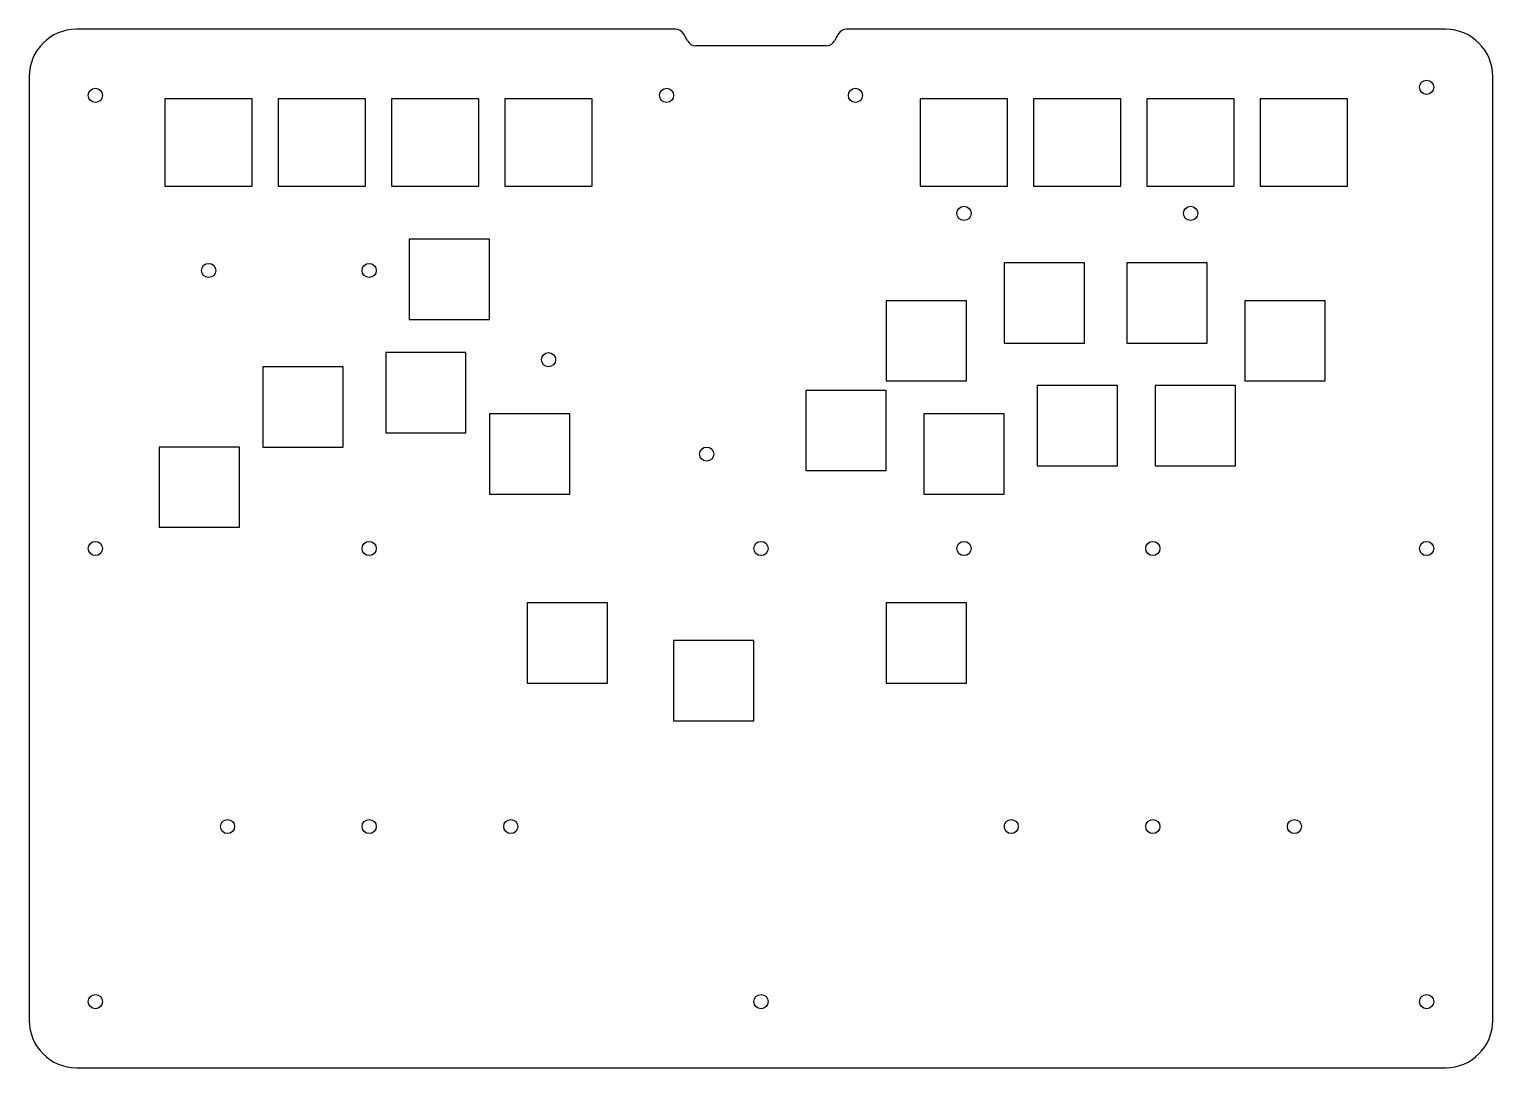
# Model space of a CAD drawing. Header units: millimetres. Extents: x 0 to 310, y -220 to 0.
import ezdxf

# ---------------------------------------------------------------- set-up
doc = ezdxf.new("R2010")
doc.units = ezdxf.units.MM

msp = doc.modelspace()

# ---------------------------------------------------------------- linework, layer by layer
at = {"color": 7, "linetype": 'Continuous', "lineweight": 25}
for p, q in [((136.88, 0), (10, 0)), ((300, 0), (173.12, 0)), ((139.43, -2.47), (138.63, -1.03)), ((171.37, -1.03), (170.57, -2.47)), ((168.82, -3.5), (141.18, -3.5)), ((0, -10), (0, -210)), ((310, -210), (310, -10)), ((28.75, -14.75), (28.75, -33.25)), ((47.25, -14.75), (28.75, -14.75)), ((47.25, -33.25), (47.25, -14.75)), ((52.75, -14.75), (52.75, -33.25)), ((71.25, -14.75), (52.75, -14.75)), ((71.25, -33.25), (71.25, -14.75)), ((76.75, -14.75), (76.75, -33.25)), ((95.25, -14.75), (76.75, -14.75)), ((95.25, -33.25), (95.25, -14.75)), ((100.75, -14.75), (100.75, -33.25)), ((119.25, -14.75), (100.75, -14.75)), ((119.25, -33.25), (119.25, -14.75)), ((188.75, -14.75), (188.75, -33.25)), ((207.25, -14.75), (188.75, -14.75)), ((207.25, -33.25), (207.25, -14.75)), ((212.75, -14.75), (212.75, -33.25)), ((231.25, -14.75), (212.75, -14.75)), ((231.25, -33.25), (231.25, -14.75)), ((236.75, -14.75), (236.75, -33.25)), ((255.25, -14.75), (236.75, -14.75)), ((255.25, -33.25), (255.25, -14.75)), ((260.75, -14.75), (260.75, -33.25)), ((279.25, -14.75), (260.75, -14.75)), ((279.25, -33.25), (279.25, -14.75)), ((28.75, -33.25), (47.25, -33.25)), ((52.75, -33.25), (71.25, -33.25)), ((76.75, -33.25), (95.25, -33.25)), ((100.75, -33.25), (119.25, -33.25)), ((188.75, -33.25), (207.25, -33.25)), ((212.75, -33.25), (231.25, -33.25)), ((236.75, -33.25), (255.25, -33.25)), ((260.75, -33.25), (279.25, -33.25)), ((80.5, -44.5), (80.5, -61.5)), ((97.5, -44.5), (80.5, -44.5)), ((97.5, -61.5), (97.5, -44.5)), ((206.5, -49.5), (206.5, -66.5)), ((223.5, -49.5), (206.5, -49.5)), ((223.5, -66.5), (223.5, -49.5)), ((232.5, -49.5), (232.5, -66.5)), ((249.5, -49.5), (232.5, -49.5)), ((249.5, -66.5), (249.5, -49.5)), ((181.5, -57.5), (181.5, -74.5)), ((198.5, -57.5), (181.5, -57.5)), ((198.5, -74.5), (198.5, -57.5)), ((257.5, -57.5), (257.5, -74.5)), ((274.5, -57.5), (257.5, -57.5)), ((274.5, -74.5), (274.5, -57.5)), ((80.5, -61.5), (97.5, -61.5)), ((206.5, -66.5), (223.5, -66.5)), ((232.5, -66.5), (249.5, -66.5)), ((75.5, -68.5), (75.5, -85.5)), ((92.5, -68.5), (75.5, -68.5)), ((92.5, -85.5), (92.5, -68.5)), ((49.5, -71.5), (49.5, -88.5)), ((66.5, -71.5), (49.5, -71.5)), ((66.5, -88.5), (66.5, -71.5)), ((164.5, -76.5), (164.5, -93.5)), ((181.5, -76.5), (164.5, -76.5)), ((181.5, -74.5), (198.5, -74.5)), ((181.5, -93.5), (181.5, -76.5)), ((213.5, -75.5), (213.5, -92.5)), ((230.5, -75.5), (213.5, -75.5)), ((230.5, -92.5), (230.5, -75.5)), ((238.5, -75.5), (238.5, -92.5)), ((255.5, -75.5), (238.5, -75.5)), ((255.5, -92.5), (255.5, -75.5)), ((257.5, -74.5), (274.5, -74.5)), ((97.5, -81.5), (97.5, -98.5)), ((114.5, -81.5), (97.5, -81.5)), ((114.5, -98.5), (114.5, -81.5)), ((189.5, -81.5), (189.5, -98.5)), ((206.5, -81.5), (189.5, -81.5)), ((206.5, -98.5), (206.5, -81.5)), ((75.5, -85.5), (92.5, -85.5)), ((27.5, -88.5), (27.5, -105.5)), ((44.5, -88.5), (27.5, -88.5)), ((44.5, -105.5), (44.5, -88.5)), ((49.5, -88.5), (66.5, -88.5)), ((213.5, -92.5), (230.5, -92.5)), ((238.5, -92.5), (255.5, -92.5)), ((164.5, -93.5), (181.5, -93.5)), ((97.5, -98.5), (114.5, -98.5)), ((189.5, -98.5), (206.5, -98.5)), ((27.5, -105.5), (44.5, -105.5)), ((105.5, -121.5), (105.5, -138.5)), ((122.5, -121.5), (105.5, -121.5)), ((122.5, -138.5), (122.5, -121.5)), ((181.5, -121.5), (181.5, -138.5)), ((198.5, -121.5), (181.5, -121.5)), ((198.5, -138.5), (198.5, -121.5)), ((136.5, -129.5), (136.5, -146.5)), ((153.5, -129.5), (136.5, -129.5)), ((153.5, -146.5), (153.5, -129.5)), ((105.5, -138.5), (122.5, -138.5)), ((181.5, -138.5), (198.5, -138.5)), ((136.5, -146.5), (153.5, -146.5)), ((10, -220), (300, -220))]:
    msp.add_line(p, q, dxfattribs=at)
for centre in [(296, -12.29), (14, -14), (135, -14), (175, -14), (198, -39), (246, -39), (38, -51.1), (72, -51.1), (110, -70), (143.5, -90), (72, -110), (198, -110), (14, -110), (155, -110), (238, -110), (296, -110), (42, -168.9), (72, -168.9), (102, -168.9), (208, -168.9), (238, -168.9), (268, -168.9), (14, -206), (155, -206), (296, -206)]:
    msp.add_circle(centre, 1.5, dxfattribs=at)
for centre, radius, start, end in [((10, -10), 10, 90, 180), ((136.88, -2), 2, 28.955, 90), ((300, -10), 10, 0, 90), ((141.18, -1.5), 2, 208.955, 270), ((168.82, -1.5), 2, 270, 331.045), ((173.12, -2), 2, 90, 151.045), ((10, -210), 10, 180, 270), ((300, -210), 10, 270, 0)]:
    msp.add_arc(centre, radius, start, end, dxfattribs=at)

doc.saveas('drawing.dxf')
